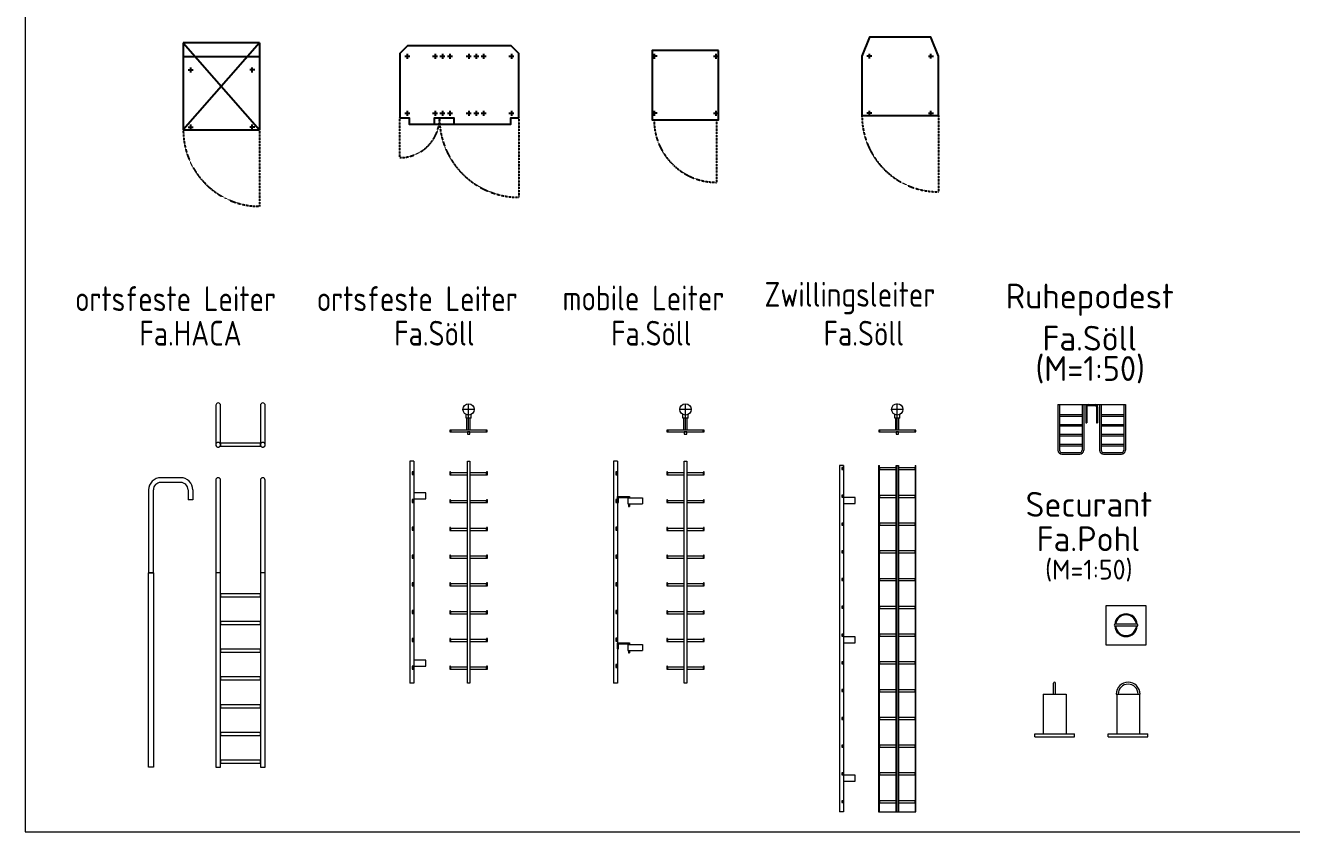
# Model space of a CAD drawing. Header units: millimetres. Extents: x -139278 to 641613, y -260926 to 217780.
# Drawn here: x 41334 to 54100, y 1027 to 9160 of the extents above; entities that cross this region are included whole.
import ezdxf

# ---------------------------------------------------------------- set-up
doc = ezdxf.new("R2010")
doc.units = ezdxf.units.MM
doc.linetypes.add('GESTRICHELT', pattern=[0.75, 0.5, -0.25])
doc.layers.add('00_Legende', color=7, linetype='Continuous', lineweight=18)
doc.styles.add('ISOCP', font='ISOCP', dxfattribs={"width": 0.9})

msp = doc.modelspace()

# ---------------------------------------------------------------- linework, layer by layer
for p, q in [((42926.406, 8984.182), (43696.406, 8104.182)), ((43696.406, 8984.182), (42926.406, 8104.182)), ((43696.406, 8984.182), (42926.406, 8984.182)), ((42926.406, 8984.182), (42926.406, 8104.182)), ((43696.406, 8984.182), (43696.406, 8104.182)), ((42926.406, 8844.182), (43696.406, 8844.182)), ((45159.443, 8848.17), (45209.443, 8848.17)), ((45184.443, 8873.17), (45184.443, 8823.17)), ((45439.443, 8848.17), (45489.443, 8848.17)), ((45464.443, 8873.17), (45464.443, 8823.17)), ((45514.443, 8848.17), (45564.443, 8848.17)), ((45539.443, 8873.17), (45539.443, 8823.17)), ((45589.443, 8848.17), (45639.443, 8848.17)), ((45614.443, 8873.17), (45614.443, 8823.17)), ((45779.443, 8848.17), (45829.443, 8848.17)), ((45804.443, 8873.17), (45804.443, 8823.17)), ((45854.443, 8848.17), (45904.443, 8848.17)), ((45879.443, 8873.17), (45879.443, 8823.17)), ((45929.443, 8848.17), (45979.443, 8848.17)), ((45954.443, 8873.17), (45954.443, 8823.17)), ((46209.443, 8848.17), (46259.443, 8848.17)), ((46234.443, 8873.17), (46234.443, 8823.17)), ((47702.223, 8848.17), (47652.223, 8848.17)), ((47677.223, 8823.17), (47677.223, 8873.17)), ((48272.223, 8848.17), (48322.223, 8848.17)), ((48297.223, 8823.17), (48297.223, 8873.17)), ((49868.5, 8848.17), (49818.5, 8848.17)), ((49843.5, 8825.17), (49843.5, 8873.17)), ((50438.5, 8848.17), (50488.5, 8848.17)), ((50463.5, 8825.17), (50463.5, 8873.17)), ((42976.406, 8709.182), (43026.406, 8709.182)), ((43001.406, 8684.182), (43001.406, 8734.182)), ((43646.406, 8709.182), (43596.406, 8709.182)), ((43621.406, 8684.182), (43621.406, 8734.182)), ((45159.443, 8273.17), (45209.443, 8273.17)), ((45184.443, 8298.17), (45184.443, 8248.17)), ((45439.443, 8273.17), (45489.443, 8273.17)), ((45464.443, 8298.17), (45464.443, 8248.17)), ((45514.443, 8273.17), (45564.443, 8273.17)), ((45539.443, 8298.17), (45539.443, 8248.17)), ((45589.443, 8273.17), (45639.443, 8273.17)), ((45614.443, 8298.17), (45614.443, 8248.17)), ((45779.443, 8273.17), (45829.443, 8273.17)), ((45804.443, 8298.17), (45804.443, 8248.17)), ((45854.443, 8273.17), (45904.443, 8273.17)), ((45879.443, 8298.17), (45879.443, 8248.17)), ((45929.443, 8273.17), (45979.443, 8273.17)), ((45954.443, 8298.17), (45954.443, 8248.17)), ((46209.443, 8273.17), (46259.443, 8273.17)), ((46234.443, 8298.17), (46234.443, 8248.17)), ((47702.223, 8273.17), (47652.223, 8273.17)), ((47677.223, 8248.17), (47677.223, 8298.17)), ((48272.223, 8273.17), (48322.223, 8273.17)), ((48297.223, 8248.17), (48297.223, 8298.17)), ((49868.5, 8273.17), (49818.5, 8273.17)), ((49843.5, 8250.17), (49843.5, 8298.17)), ((50438.5, 8273.17), (50488.5, 8273.17)), ((50463.5, 8250.17), (50463.5, 8298.17)), ((42926.406, 8104.182), (43696.406, 8104.182)), ((42976.406, 8134.182), (43026.406, 8134.182)), ((43001.406, 8109.182), (43001.406, 8159.182)), ((43646.406, 8134.182), (43596.406, 8134.182)), ((43621.406, 8109.182), (43621.406, 8159.182))]:
    msp.add_line(p, q)
at = {"linetype": 'GESTRICHELT', "ltscale": 5}
for p, q in [((45109.443, 7825.17), (45109.443, 8225.17)), ((46309.443, 8225.17), (46309.443, 7425.17)), ((48302.223, 8206.17), (48302.223, 7576.17)), ((50538.5, 8250.17), (50538.5, 7480.17)), ((43696.406, 8104.182), (43696.406, 7334.182))]:
    msp.add_line(p, q, dxfattribs=at)
at = {"flags": 128}
for points in [[(46309.443, 8225.17), (46309.443, 8875.17), (46231.443, 8953.17), (45187.443, 8953.17), (45109.443, 8875.17), (45109.443, 8225.17), (45203.443, 8225.17), (45203.443, 8163.17), (46227.443, 8163.17), (46227.443, 8225.17)], [(49768.5, 8250.17), (50538.5, 8250.17), (50538.5, 8848.17), (50463.5, 9040.17), (49843.5, 9040.17), (49768.5, 8848.17)], [(48322.223, 8906.17), (47652.223, 8906.17), (47652.223, 8206.17), (48322.223, 8206.17)]]:
    msp.add_lwpolyline(points, close=True, dxfattribs=at)
msp.add_lwpolyline([(45457.443, 8163.17), (45457.443, 8225.17), (45652.443, 8225.17), (45652.443, 8163.17)])
at = {"linetype": 'GESTRICHELT', "ltscale": 5}
for centre, radius, start, end in [((45109.443, 8225.17), 400, 270, 0), ((46309.443, 8225.17), 800, 180, 270), ((48302.223, 8206.17), 630, 180, 270), ((50538.5, 8250.17), 770, 180, 270), ((43696.406, 8104.182), 770, 180, 270)]:
    msp.add_arc(centre, radius, start, end, dxfattribs=at)
at = {"layer": '00_Legende'}
for p, q in [((41333.979, 28727.316), (41333.979, 1027.316)), ((41333.979, 1027.316), (60833.979, 1027.316))]:
    msp.add_line(p, q, dxfattribs=at)
at = {"layer": '00_Legende', "color": 1}
for p, q in [((43254.344, 5327.265), (43254.344, 4929.665)), ((43278.644, 5350.965), (43278.044, 5350.965)), ((43302.344, 4929.665), (43302.344, 5327.265)), ((43704.344, 5327.265), (43704.344, 4929.665)), ((43728.644, 5350.965), (43728.044, 5350.965)), ((43752.344, 4929.665), (43752.344, 5327.265)), ((45859.745, 5286.772), (45745.445, 5286.772)), ((45776.645, 5196.672), (45776.645, 5235.872)), ((45802.645, 5076.672), (45802.645, 5343.972)), ((45828.645, 5196.672), (45828.645, 5235.872)), ((48046.735, 5286.772), (47932.435, 5286.772)), ((47963.635, 5196.672), (47963.635, 5235.872)), ((47989.635, 5076.672), (47989.635, 5343.972)), ((48015.635, 5196.672), (48015.635, 5235.872)), ((50181.673, 5286.816), (50067.373, 5286.816)), ((50098.573, 5196.716), (50098.573, 5235.916)), ((50124.573, 5076.716), (50124.573, 5344.016)), ((50150.573, 5196.716), (50150.573, 5235.916)), ((51744.255, 5335.256), (52424.255, 5335.256)), ((51744.255, 5335.256), (51744.255, 4875.096)), ((51760.255, 5335.256), (51760.255, 4875.096)), ((51760.255, 5235.096), (51988.255, 5235.096)), ((51988.255, 5335.256), (51988.255, 4875.096)), ((52004.255, 5335.256), (52004.255, 4875.096)), ((52024.255, 5311.256), (52024.255, 5150.296)), ((52034.175, 5311.256), (52034.175, 5150.296)), ((52048.255, 5325.176), (52120.255, 5325.176)), ((52134.175, 5311.256), (52134.175, 5150.296)), ((52144.255, 5311.256), (52144.255, 5150.296)), ((52164.255, 5335.256), (52164.255, 4875.096)), ((52180.255, 5335.256), (52180.255, 4875.096)), ((52180.255, 5235.096), (52408.255, 5235.096)), ((52408.255, 5335.256), (52408.255, 4875.096)), ((52424.255, 5335.256), (52424.255, 4875.096)), ((45828.645, 5196.672), (45776.645, 5196.672)), ((45786.645, 5076.672), (45786.645, 5196.672)), ((45818.645, 5076.672), (45818.645, 5196.672)), ((48015.635, 5196.672), (47963.635, 5196.672)), ((47973.635, 5076.672), (47973.635, 5196.672)), ((48005.635, 5076.672), (48005.635, 5196.672)), ((50150.573, 5196.716), (50098.573, 5196.716)), ((50108.573, 5076.716), (50108.573, 5196.716)), ((50140.573, 5076.716), (50140.573, 5196.716)), ((51760.255, 5219.096), (51988.255, 5219.096)), ((51760.255, 5135.256), (51988.255, 5135.256)), ((51760.255, 5119.256), (51988.255, 5119.256)), ((52024.255, 5150.296), (52034.175, 5150.296)), ((52134.175, 5150.296), (52144.255, 5150.296)), ((52180.255, 5219.096), (52408.255, 5219.096)), ((52180.255, 5135.256), (52408.255, 5135.256)), ((52180.255, 5119.256), (52408.255, 5119.256)), ((51760.255, 5035.096), (51988.255, 5035.096)), ((51760.255, 5019.096), (51988.255, 5019.096)), ((52180.255, 5035.096), (52408.255, 5035.096)), ((52180.255, 5019.096), (52408.255, 5019.096)), ((43278.044, 4905.965), (43278.644, 4905.965)), ((43704.044, 4944.665), (43302.044, 4944.665)), ((43302.044, 4944.665), (43302.044, 4914.665)), ((43302.044, 4914.665), (43704.044, 4914.665)), ((43704.044, 4929.665), (43704.044, 4944.665)), ((43704.044, 4914.665), (43704.044, 4929.665)), ((43728.044, 4905.965), (43728.644, 4905.965)), ((51760.255, 4935.256), (51988.255, 4935.256)), ((51760.255, 4919.256), (51988.255, 4919.256)), ((52180.255, 4935.256), (52408.255, 4935.256)), ((52180.255, 4919.256), (52408.255, 4919.256)), ((45210.124, 4765.705), (45210.124, 2525.705)), ((45250.124, 4765.705), (45210.124, 4765.705)), ((45250.124, 4765.705), (45250.124, 2525.705)), ((45790.545, 2525.705), (45790.545, 4765.705)), ((45790.545, 4765.705), (45814.745, 4765.705)), ((45814.745, 4765.705), (45814.745, 2525.705)), ((47263.214, 4765.705), (47263.214, 2525.705)), ((47303.214, 4765.705), (47263.214, 4765.705)), ((47303.214, 4765.705), (47303.214, 4464.905)), ((47977.535, 2525.705), (47977.535, 4765.705)), ((47977.535, 4765.705), (48001.735, 4765.705)), ((48001.735, 4765.705), (48001.735, 2525.705)), ((51784.255, 4851.096), (51964.255, 4851.096)), ((51784.255, 4835.096), (51964.255, 4835.096)), ((52204.255, 4851.096), (52384.255, 4851.096)), ((52204.255, 4835.096), (52384.255, 4835.096)), ((42899.082, 4597.512), (42700.082, 4597.512)), ((43278.344, 4597.512), (43277.744, 4597.512)), ((43728.344, 4597.512), (43727.744, 4597.512)), ((45621.145, 4625.705), (45790.545, 4625.705)), ((47808.135, 4625.705), (47977.535, 4625.705)), ((49540.707, 4720.096), (49540.707, 1226.096)), ((49580.707, 4720.096), (49540.707, 4720.096)), ((49580.707, 4700.096), (49564.707, 4700.096)), ((49564.707, 4700.096), (49564.707, 4680.096)), ((49564.707, 4680.096), (49580.707, 4680.096)), ((49580.707, 4720.096), (49580.707, 1226.096)), ((49580.707, 4680.096), (49580.707, 4700.096)), ((49936.573, 4720.096), (49936.573, 1226.096)), ((49936.573, 4720.096), (49944.573, 4720.096)), ((49944.573, 1226.096), (49944.573, 4720.096)), ((50112.573, 4698.496), (49944.573, 4698.496)), ((49944.573, 4698.496), (49944.573, 4678.496)), ((49944.573, 4678.496), (50112.573, 4678.496)), ((50112.573, 1226.096), (50112.573, 4720.096)), ((50112.573, 4720.096), (50136.573, 4720.096)), ((50124.573, 1226.096), (50124.573, 4720.096)), ((50136.573, 4720.096), (50136.573, 1226.096)), ((50304.573, 4698.496), (50136.573, 4698.496)), ((50136.573, 4678.496), (50304.573, 4678.496)), ((50304.573, 4720.096), (50304.573, 1226.096)), ((50304.573, 4720.096), (50312.573, 4720.096)), ((50304.573, 4678.496), (50304.573, 4698.496)), ((50312.573, 1226.096), (50312.573, 4720.096)), ((42577.082, 4474.512), (42577.082, 3637.512)), ((42625.082, 3637.512), (42625.082, 4474.512)), ((42899.082, 4549.512), (42700.082, 4549.512)), ((42974.082, 4474.512), (42974.082, 4372.512)), ((43022.082, 4474.512), (43022.082, 4372.512)), ((43254.044, 4573.812), (43254.044, 3637.512)), ((43302.044, 3637.512), (43302.044, 4573.812)), ((43704.044, 4573.812), (43704.044, 3637.512)), ((43752.044, 3637.512), (43752.044, 4573.812)), ((43022.082, 4372.512), (42974.082, 4372.512)), ((45621.145, 4345.705), (45790.545, 4345.705)), ((47303.214, 4464.905), (47303.214, 4273.105)), ((47303.214, 4348.605), (47303.214, 4408.905)), ((47303.214, 4408.905), (47423.214, 4408.905)), ((47303.214, 4348.605), (47313.214, 4348.605)), ((47313.214, 4398.905), (47413.214, 4398.905)), ((47313.214, 4348.605), (47313.214, 4398.905)), ((47408.214, 4393.805), (47557.114, 4393.805)), ((47408.214, 4393.805), (47408.214, 4333.605)), ((47413.214, 4398.905), (47413.214, 4393.805)), ((47423.214, 4408.905), (47423.214, 4393.805)), ((47557.114, 4393.805), (47557.114, 4333.605)), ((47808.135, 4345.705), (47977.535, 4345.705)), ((49580.707, 4420.096), (49564.707, 4420.096)), ((49564.707, 4420.096), (49564.707, 4400.096)), ((49564.707, 4400.096), (49580.707, 4400.096)), ((49580.707, 4400.096), (49580.707, 4420.096)), ((49700.707, 4396.796), (49580.707, 4396.796)), ((49580.707, 4396.796), (49580.707, 4336.696)), ((49700.707, 4336.696), (49700.707, 4396.796)), ((50112.573, 4418.696), (49944.573, 4418.696)), ((49944.573, 4418.696), (49944.573, 4398.796)), ((49944.573, 4398.796), (50112.573, 4398.796)), ((50304.573, 4418.696), (50136.573, 4418.696)), ((50136.573, 4398.796), (50304.573, 4398.796)), ((50304.573, 4398.796), (50304.573, 4418.696)), ((47303.214, 4273.105), (47303.214, 2525.705)), ((47408.214, 4333.605), (47557.114, 4333.605)), ((47413.214, 4333.605), (47413.214, 4308.405)), ((47413.214, 4308.405), (47423.214, 4308.405)), ((47423.214, 4333.605), (47423.214, 4308.405)), ((49580.707, 4336.696), (49700.707, 4336.696)), ((49580.707, 4140.096), (49564.707, 4140.096)), ((49564.707, 4140.096), (49564.707, 4120.096)), ((49564.707, 4120.096), (49580.707, 4120.096)), ((49580.707, 4120.096), (49580.707, 4140.096)), ((50112.573, 4138.896), (49944.573, 4138.896)), ((49944.573, 4138.896), (49944.573, 4118.796)), ((49944.573, 4118.796), (50112.573, 4118.796)), ((50304.573, 4138.896), (50136.573, 4138.896)), ((50136.573, 4118.796), (50304.573, 4118.796)), ((50304.573, 4118.796), (50304.573, 4138.896)), ((45621.145, 4065.705), (45790.545, 4065.705)), ((47808.135, 4065.705), (47977.535, 4065.705)), ((49580.707, 3860.096), (49564.707, 3860.096)), ((49564.707, 3860.096), (49564.707, 3840.096)), ((49564.707, 3840.096), (49580.707, 3840.096)), ((49580.707, 3840.096), (49580.707, 3860.096)), ((50112.573, 3858.796), (49944.573, 3858.796)), ((49944.573, 3858.796), (49944.573, 3838.796)), ((49944.573, 3838.796), (50112.573, 3838.796)), ((50304.573, 3858.796), (50136.573, 3858.796)), ((50136.573, 3838.796), (50304.573, 3838.796)), ((50304.573, 3838.796), (50304.573, 3858.796)), ((45621.145, 3785.705), (45790.545, 3785.705)), ((47808.135, 3785.705), (47977.535, 3785.705)), ((42577.082, 1677.512), (42577.082, 3637.512)), ((42625.082, 3637.512), (42577.082, 3637.512)), ((42577.082, 3637.512), (42625.082, 3637.512)), ((42625.082, 3637.512), (42625.082, 1677.512)), ((43254.044, 3637.512), (43254.044, 1677.512)), ((43302.044, 3637.512), (43254.044, 3637.512)), ((43302.044, 3637.512), (43254.044, 3637.512)), ((43302.044, 1677.512), (43302.044, 3637.512)), ((43704.044, 3637.512), (43704.044, 1677.512)), ((43752.044, 3637.512), (43704.044, 3637.512)), ((43752.044, 3637.512), (43704.044, 3637.512)), ((43752.044, 1677.512), (43752.044, 3637.512)), ((49580.707, 3580.096), (49564.707, 3580.096)), ((49564.707, 3580.096), (49564.707, 3560.096)), ((49580.707, 3560.096), (49580.707, 3580.096)), ((50112.573, 3578.996), (49944.573, 3578.996)), ((49944.573, 3578.996), (49944.573, 3558.996)), ((50304.573, 3578.996), (50136.573, 3578.996)), ((50304.573, 3558.996), (50304.573, 3578.996)), ((45621.145, 3505.705), (45790.545, 3505.705)), ((47808.135, 3505.705), (47977.535, 3505.705)), ((49564.707, 3560.096), (49580.707, 3560.096)), ((49944.573, 3558.996), (50112.573, 3558.996)), ((50136.573, 3558.996), (50304.573, 3558.996)), ((43704.044, 3427.512), (43302.044, 3427.512)), ((43302.044, 3427.512), (43302.044, 3397.512)), ((43302.044, 3397.512), (43704.044, 3397.512)), ((43704.044, 3397.512), (43704.044, 3427.512)), ((45621.145, 3225.705), (45790.545, 3225.705)), ((47808.135, 3225.705), (47977.535, 3225.705)), ((49580.707, 3300.096), (49564.707, 3300.096)), ((49564.707, 3300.096), (49564.707, 3280.096)), ((49564.707, 3280.096), (49580.707, 3280.096)), ((49580.707, 3280.096), (49580.707, 3300.096)), ((50112.573, 3299.096), (49944.573, 3299.096)), ((49944.573, 3299.096), (49944.573, 3279.096)), ((49944.573, 3279.096), (50112.573, 3279.096)), ((50304.573, 3299.096), (50136.573, 3299.096)), ((50136.573, 3279.096), (50304.573, 3279.096)), ((50304.573, 3279.096), (50304.573, 3299.096)), ((43704.044, 3147.512), (43302.044, 3147.512)), ((43302.044, 3147.512), (43302.044, 3117.512)), ((43302.044, 3117.512), (43704.044, 3117.512)), ((43704.044, 3117.512), (43704.044, 3147.512)), ((52540.989, 3119.484), (52320.389, 3119.484)), ((52540.989, 3099.484), (52320.389, 3099.484)), ((45621.145, 2945.705), (45790.545, 2945.705)), ((47808.135, 2945.705), (47977.535, 2945.705)), ((49580.707, 3020.096), (49564.707, 3020.096)), ((49564.707, 3020.096), (49564.707, 3000.096)), ((49564.707, 3000.096), (49580.707, 3000.096)), ((49580.707, 3000.096), (49580.707, 3020.096)), ((49700.707, 2990.996), (49580.707, 2990.996)), ((49580.707, 2990.996), (49580.707, 2930.896)), ((49700.707, 2930.896), (49700.707, 2990.996)), ((50112.573, 3019.096), (49944.573, 3019.096)), ((49944.573, 3019.096), (49944.573, 2999.196)), ((49944.573, 2999.196), (50112.573, 2999.196)), ((50304.573, 3019.096), (50136.573, 3019.096)), ((50136.573, 2999.196), (50304.573, 2999.196)), ((50304.573, 2999.196), (50304.573, 3019.096)), ((43704.044, 2867.512), (43302.044, 2867.512)), ((43302.044, 2867.512), (43302.044, 2837.512)), ((43302.044, 2837.512), (43704.044, 2837.512)), ((43704.044, 2837.512), (43704.044, 2867.512)), ((47303.214, 2871.305), (47303.214, 2931.605)), ((47303.214, 2931.605), (47423.214, 2931.605)), ((47303.214, 2871.305), (47313.214, 2871.305)), ((47313.214, 2871.305), (47313.214, 2921.505)), ((47313.214, 2921.505), (47336.914, 2921.505)), ((47336.914, 2921.505), (47413.214, 2921.505)), ((47408.214, 2916.505), (47408.214, 2856.205)), ((47408.214, 2916.505), (47557.114, 2916.505)), ((47408.214, 2856.205), (47557.114, 2856.205)), ((47413.214, 2921.505), (47413.214, 2916.505)), ((47413.214, 2856.205), (47413.214, 2831.105)), ((47413.214, 2831.105), (47423.214, 2831.105)), ((47423.214, 2931.605), (47423.214, 2916.505)), ((47423.214, 2856.205), (47423.214, 2831.105)), ((47557.114, 2916.505), (47557.114, 2856.205)), ((49580.707, 2930.896), (49700.707, 2930.896)), ((49580.707, 2740.096), (49564.707, 2740.096)), ((49564.707, 2740.096), (49564.707, 2720.096)), ((49564.707, 2720.096), (49580.707, 2720.096)), ((49580.707, 2720.096), (49580.707, 2740.096)), ((50112.573, 2739.196), (49944.573, 2739.196)), ((49944.573, 2739.196), (49944.573, 2719.096)), ((49944.573, 2719.096), (50112.573, 2719.096)), ((50304.573, 2739.196), (50136.573, 2739.196)), ((50136.573, 2719.096), (50304.573, 2719.096)), ((50304.573, 2719.096), (50304.573, 2739.196)), ((43704.044, 2587.512), (43302.044, 2587.512)), ((43302.044, 2587.512), (43302.044, 2557.512)), ((43302.044, 2557.512), (43704.044, 2557.512)), ((43704.044, 2557.512), (43704.044, 2587.512)), ((45621.145, 2665.705), (45790.545, 2665.705)), ((47808.135, 2665.705), (47977.535, 2665.705)), ((45250.124, 2525.705), (45210.124, 2525.705)), ((45814.745, 2525.705), (45790.545, 2525.705)), ((47303.214, 2525.705), (47263.214, 2525.705)), ((48001.735, 2525.705), (47977.535, 2525.705)), ((49580.707, 2460.096), (49564.707, 2460.096)), ((49564.707, 2460.096), (49564.707, 2440.096)), ((49564.707, 2440.096), (49580.707, 2440.096)), ((49580.707, 2440.096), (49580.707, 2460.096)), ((50112.573, 2459.196), (49944.573, 2459.196)), ((49944.573, 2459.196), (49944.573, 2439.196)), ((49944.573, 2439.196), (50112.573, 2439.196)), ((50304.573, 2459.196), (50136.573, 2459.196)), ((50136.573, 2439.196), (50304.573, 2439.196)), ((50304.573, 2439.196), (50304.573, 2459.196)), ((51700.764, 2415.157), (51700.764, 2525.157)), ((51720.764, 2415.157), (51720.764, 2525.157)), ((43704.044, 2307.512), (43302.044, 2307.512)), ((43302.044, 2307.512), (43302.044, 2277.512)), ((43704.044, 2277.512), (43704.044, 2307.512)), ((51595.664, 2415.157), (51595.664, 2015.157)), ((51595.664, 2415.157), (51825.824, 2415.157)), ((51825.824, 2415.157), (51825.888, 2015.157)), ((52331.612, 2415.157), (52571.812, 2415.157)), ((52336.612, 2415.157), (52336.612, 2015.157)), ((52566.772, 2415.157), (52566.836, 2015.157)), ((43302.044, 2277.512), (43704.044, 2277.512)), ((49580.707, 2180.096), (49564.707, 2180.096)), ((49564.707, 2180.096), (49564.707, 2160.096)), ((49580.707, 2160.096), (49580.707, 2180.096)), ((50112.573, 2179.396), (49944.573, 2179.396)), ((49944.573, 2179.396), (49944.573, 2159.396)), ((50304.573, 2179.396), (50136.573, 2179.396)), ((50304.573, 2159.396), (50304.573, 2179.396)), ((49564.707, 2160.096), (49580.707, 2160.096)), ((49944.573, 2159.396), (50112.573, 2159.396)), ((50136.573, 2159.396), (50304.573, 2159.396)), ((43704.044, 2027.512), (43302.044, 2027.512)), ((43302.044, 2027.512), (43302.044, 1997.512)), ((43302.044, 1997.512), (43704.044, 1997.512)), ((43704.044, 1997.512), (43704.044, 2027.512)), ((51510.664, 2015.157), (51910.664, 2015.157)), ((51510.664, 1985.157), (51510.664, 2015.157)), ((51510.664, 1985.157), (51910.664, 1985.157)), ((51910.664, 1985.157), (51910.664, 2015.157)), ((52251.612, 2015.157), (52651.612, 2015.157)), ((52251.612, 1985.157), (52251.612, 2015.157)), ((52251.612, 1985.157), (52651.612, 1985.157)), ((52651.612, 1985.157), (52651.612, 2015.157)), ((49580.707, 1900.096), (49564.707, 1900.096)), ((49564.707, 1900.096), (49564.707, 1880.096)), ((49564.707, 1880.096), (49580.707, 1880.096)), ((49580.707, 1880.096), (49580.707, 1900.096)), ((50112.573, 1899.596), (49944.573, 1899.596)), ((49944.573, 1899.596), (49944.573, 1879.496)), ((49944.573, 1879.496), (50112.573, 1879.496)), ((50304.573, 1899.596), (50136.573, 1899.596)), ((50136.573, 1879.496), (50304.573, 1879.496)), ((50304.573, 1879.496), (50304.573, 1899.596)), ((42625.082, 1677.512), (42577.082, 1677.512)), ((43254.044, 1677.512), (43302.044, 1677.512)), ((43704.044, 1747.512), (43302.044, 1747.512)), ((43302.044, 1747.512), (43302.044, 1717.512)), ((43302.044, 1717.512), (43704.044, 1717.512)), ((43704.044, 1717.512), (43704.044, 1747.512)), ((43704.044, 1677.512), (43752.044, 1677.512)), ((49580.707, 1620.096), (49564.707, 1620.096)), ((49564.707, 1620.096), (49564.707, 1600.096)), ((49564.707, 1600.096), (49580.707, 1600.096)), ((49580.707, 1600.096), (49580.707, 1620.096)), ((49700.707, 1596.096), (49580.707, 1596.096)), ((49580.707, 1596.096), (49580.707, 1536.096)), ((49580.707, 1536.096), (49700.707, 1536.096)), ((49700.707, 1536.096), (49700.707, 1596.096)), ((50112.573, 1619.496), (49944.573, 1619.496)), ((49944.573, 1619.496), (49944.573, 1599.596)), ((49944.573, 1599.596), (50112.573, 1599.596)), ((50304.573, 1619.496), (50136.573, 1619.496)), ((50136.573, 1599.596), (50304.573, 1599.596)), ((50304.573, 1599.596), (50304.573, 1619.496)), ((49580.707, 1340.096), (49564.707, 1340.096)), ((49564.707, 1340.096), (49564.707, 1320.096)), ((49564.707, 1320.096), (49580.707, 1320.096)), ((49580.707, 1320.096), (49580.707, 1340.096)), ((50112.573, 1339.596), (49944.573, 1339.596)), ((49944.573, 1339.596), (49944.573, 1319.596)), ((49944.573, 1319.596), (50112.573, 1319.596)), ((50304.573, 1339.596), (50136.573, 1339.596)), ((50136.573, 1319.596), (50304.573, 1319.596)), ((50304.573, 1319.596), (50304.573, 1339.596)), ((49580.707, 1226.096), (49540.707, 1226.096)), ((49936.573, 1226.096), (50312.573, 1226.096))]:
    msp.add_line(p, q, dxfattribs=at)
at = {"layer": '00_Legende', "color": 1, "flags": 128}
for points in [[(45623.145, 5076.672), (45615.145, 5076.672), (45615.145, 5060.672), (45623.145, 5060.672)], [(45623.145, 5060.672), (45982.145, 5060.672), (45982.145, 5076.672), (45623.145, 5076.672)], [(45790.645, 5036.672), (45814.645, 5036.672), (45814.645, 5060.672), (45790.645, 5060.672)], [(45990.145, 5076.672), (45982.145, 5076.672), (45982.145, 5060.672), (45990.145, 5060.672)], [(47810.135, 5076.672), (47802.135, 5076.672), (47802.135, 5060.672), (47810.135, 5060.672)], [(47810.135, 5060.672), (48169.135, 5060.672), (48169.135, 5076.672), (47810.135, 5076.672)], [(47977.635, 5036.672), (48001.635, 5036.672), (48001.635, 5060.672), (47977.635, 5060.672)], [(48177.135, 5076.672), (48169.135, 5076.672), (48169.135, 5060.672), (48177.135, 5060.672)], [(49945.073, 5076.716), (49937.073, 5076.716), (49937.073, 5060.716), (49945.073, 5060.716)], [(49945.073, 5060.716), (50304.073, 5060.716), (50304.073, 5076.716), (49945.073, 5076.716)], [(50112.573, 5036.716), (50136.573, 5036.716), (50136.573, 5060.716), (50112.573, 5060.716)], [(50312.073, 5076.716), (50304.073, 5076.716), (50304.073, 5060.716), (50312.073, 5060.716)], [(45234.124, 4628.005), (45250.124, 4628.005), (45250.124, 4658.005), (45234.124, 4658.005)], [(45613.045, 4625.705), (45621.145, 4625.705), (45621.145, 4655.705), (45613.045, 4655.705)], [(45984.145, 4625.705), (45992.145, 4625.705), (45992.145, 4655.705), (45984.145, 4655.705)], [(47287.214, 4627.305), (47303.214, 4627.305), (47303.214, 4657.505), (47287.214, 4657.505)], [(47800.035, 4625.705), (47808.135, 4625.705), (47808.135, 4655.705), (47800.035, 4655.705)], [(48171.135, 4625.705), (48179.135, 4625.705), (48179.135, 4655.705), (48171.135, 4655.705)], [(45234.124, 4347.705), (45250.124, 4347.705), (45250.124, 4377.805), (45234.124, 4377.805)], [(45370.124, 4444.705), (45250.124, 4444.705), (45250.124, 4384.705), (45370.124, 4384.705)], [(45613.045, 4345.705), (45621.145, 4345.705), (45621.145, 4375.705), (45613.045, 4375.705)], [(45984.145, 4345.705), (45992.145, 4345.705), (45992.145, 4375.705), (45984.145, 4375.705)], [(47287.214, 4347.305), (47303.214, 4347.305), (47303.214, 4377.505), (47287.214, 4377.505)], [(47800.035, 4345.705), (47808.135, 4345.705), (47808.135, 4375.705), (47800.035, 4375.705)], [(48171.135, 4345.705), (48179.135, 4345.705), (48179.135, 4375.705), (48171.135, 4375.705)], [(45234.124, 4067.305), (45250.124, 4067.305), (45250.124, 4097.405), (45234.124, 4097.405)], [(45613.045, 4065.705), (45621.145, 4065.705), (45621.145, 4095.705), (45613.045, 4095.705)], [(45984.145, 4065.705), (45992.145, 4065.705), (45992.145, 4095.705), (45984.145, 4095.705)], [(47287.214, 4067.305), (47303.214, 4067.305), (47303.214, 4097.505), (47287.214, 4097.505)], [(47800.035, 4065.705), (47808.135, 4065.705), (47808.135, 4095.705), (47800.035, 4095.705)], [(48171.135, 4065.705), (48179.135, 4065.705), (48179.135, 4095.705), (48171.135, 4095.705)], [(45234.124, 3787.105), (45250.124, 3787.105), (45250.124, 3817.005), (45234.124, 3817.005)], [(45613.045, 3785.705), (45621.145, 3785.705), (45621.145, 3815.705), (45613.045, 3815.705)], [(45984.145, 3785.705), (45992.145, 3785.705), (45992.145, 3815.705), (45984.145, 3815.705)], [(47287.214, 3787.305), (47303.214, 3787.305), (47303.214, 3817.505), (47287.214, 3817.505)], [(47800.035, 3785.705), (47808.135, 3785.705), (47808.135, 3815.705), (47800.035, 3815.705)], [(48171.135, 3785.705), (48179.135, 3785.705), (48179.135, 3815.705), (48171.135, 3815.705)], [(45234.124, 3506.605), (45250.124, 3506.605), (45250.124, 3536.805), (45234.124, 3536.805)], [(45613.045, 3505.705), (45621.145, 3505.705), (45621.145, 3535.705), (45613.045, 3535.705)], [(45984.145, 3505.705), (45992.145, 3505.705), (45992.145, 3535.705), (45984.145, 3535.705)], [(47287.214, 3507.305), (47303.214, 3507.305), (47303.214, 3537.505), (47287.214, 3537.505)], [(47800.035, 3505.705), (47808.135, 3505.705), (47808.135, 3535.705), (47800.035, 3535.705)], [(48171.135, 3505.705), (48179.135, 3505.705), (48179.135, 3535.705), (48171.135, 3535.705)], [(45234.124, 3226.405), (45250.124, 3226.405), (45250.124, 3256.405), (45234.124, 3256.405)], [(45613.045, 3225.705), (45621.145, 3225.705), (45621.145, 3255.705), (45613.045, 3255.705)], [(45984.145, 3225.705), (45992.145, 3225.705), (45992.145, 3255.705), (45984.145, 3255.705)], [(47287.214, 3227.305), (47303.214, 3227.305), (47303.214, 3257.505), (47287.214, 3257.505)], [(47800.035, 3225.705), (47808.135, 3225.705), (47808.135, 3255.705), (47800.035, 3255.705)], [(48171.135, 3225.705), (48179.135, 3225.705), (48179.135, 3255.705), (48171.135, 3255.705)], [(52230.589, 3309.484), (52630.589, 3309.484), (52630.589, 2909.484), (52230.589, 2909.484)], [(45234.124, 2946.005), (45250.124, 2946.005), (45250.124, 2976.205), (45234.124, 2976.205)], [(45613.045, 2945.705), (45621.145, 2945.705), (45621.145, 2975.705), (45613.045, 2975.705)], [(45984.145, 2945.705), (45992.145, 2945.705), (45992.145, 2975.705), (45984.145, 2975.705)], [(47287.214, 2947.305), (47303.214, 2947.305), (47303.214, 2977.505), (47287.214, 2977.505)], [(47800.035, 2945.705), (47808.135, 2945.705), (47808.135, 2975.705), (47800.035, 2975.705)], [(48171.135, 2945.705), (48179.135, 2945.705), (48179.135, 2975.705), (48171.135, 2975.705)], [(45234.124, 2665.705), (45250.124, 2665.705), (45250.124, 2695.705), (45234.124, 2695.705)], [(45370.124, 2755.805), (45250.124, 2755.805), (45250.124, 2695.705), (45370.124, 2695.705)], [(45613.045, 2665.705), (45621.145, 2665.705), (45621.145, 2695.705), (45613.045, 2695.705)], [(45984.145, 2665.705), (45992.145, 2665.705), (45992.145, 2695.705), (45984.145, 2695.705)], [(47287.214, 2682.405), (47303.214, 2682.405), (47303.214, 2712.605), (47287.214, 2712.605)], [(47800.035, 2665.705), (47808.135, 2665.705), (47808.135, 2695.705), (47800.035, 2695.705)], [(48171.135, 2665.705), (48179.135, 2665.705), (48179.135, 2695.705), (48171.135, 2695.705)]]:
    msp.add_lwpolyline(points, close=True, dxfattribs=at)
for points in [[(45790.545, 4645.705), (45621.145, 4645.705), (45621.145, 4625.705)], [(45814.745, 4625.705), (45984.145, 4625.705), (45984.145, 4645.705), (45814.745, 4645.705)], [(47977.535, 4645.705), (47808.135, 4645.705), (47808.135, 4625.705)], [(48001.735, 4625.705), (48171.135, 4625.705), (48171.135, 4645.705), (48001.735, 4645.705)], [(45790.545, 4365.705), (45621.145, 4365.705), (45621.145, 4345.705)], [(45814.745, 4345.705), (45984.145, 4345.705), (45984.145, 4365.705), (45814.745, 4365.705)], [(47977.535, 4365.705), (47808.135, 4365.705), (47808.135, 4345.705)], [(48001.735, 4345.705), (48171.135, 4345.705), (48171.135, 4365.705), (48001.735, 4365.705)], [(45790.545, 4085.705), (45621.145, 4085.705), (45621.145, 4065.705)], [(45814.745, 4065.705), (45984.145, 4065.705), (45984.145, 4085.705), (45814.745, 4085.705)], [(47977.535, 4085.705), (47808.135, 4085.705), (47808.135, 4065.705)], [(48001.735, 4065.705), (48171.135, 4065.705), (48171.135, 4085.705), (48001.735, 4085.705)], [(45790.545, 3805.705), (45621.145, 3805.705), (45621.145, 3785.705)], [(45814.745, 3785.705), (45984.145, 3785.705), (45984.145, 3805.705), (45814.745, 3805.705)], [(47977.535, 3805.705), (47808.135, 3805.705), (47808.135, 3785.705)], [(48001.735, 3785.705), (48171.135, 3785.705), (48171.135, 3805.705), (48001.735, 3805.705)], [(45790.545, 3525.705), (45621.145, 3525.705), (45621.145, 3505.705)], [(45814.745, 3505.705), (45984.145, 3505.705), (45984.145, 3525.705), (45814.745, 3525.705)], [(47977.535, 3525.705), (47808.135, 3525.705), (47808.135, 3505.705)], [(48001.735, 3505.705), (48171.135, 3505.705), (48171.135, 3525.705), (48001.735, 3525.705)], [(45790.545, 3245.705), (45621.145, 3245.705), (45621.145, 3225.705)], [(45814.745, 3225.705), (45984.145, 3225.705), (45984.145, 3245.705), (45814.745, 3245.705)], [(47977.535, 3245.705), (47808.135, 3245.705), (47808.135, 3225.705)], [(48001.735, 3225.705), (48171.135, 3225.705), (48171.135, 3245.705), (48001.735, 3245.705)], [(45790.545, 2965.705), (45621.145, 2965.705), (45621.145, 2945.705)], [(45814.745, 2945.705), (45984.145, 2945.705), (45984.145, 2965.705), (45814.745, 2965.705)], [(47977.535, 2965.705), (47808.135, 2965.705), (47808.135, 2945.705)], [(48001.735, 2945.705), (48171.135, 2945.705), (48171.135, 2965.705), (48001.735, 2965.705)], [(45790.545, 2685.705), (45621.145, 2685.705), (45621.145, 2665.705)], [(45814.745, 2665.705), (45984.145, 2665.705), (45984.145, 2685.705), (45814.745, 2685.705)], [(47977.535, 2685.705), (47808.135, 2685.705), (47808.135, 2665.705)], [(48001.735, 2665.705), (48171.135, 2665.705), (48171.135, 2685.705), (48001.735, 2685.705)]]:
    msp.add_lwpolyline(points, dxfattribs=at)
at = {"layer": '00_Legende', "color": 1}
for centre in [(45802.621, 5286.778), (47989.611, 5286.778), (50124.549, 5286.822)]:
    msp.add_circle(centre, 57.15, dxfattribs=at)
for centre, radius, start, end in [((43278.068, 5327.214), 23.7, 90, 180), ((43278.668, 5327.214), 23.7, 0, 90), ((43728.068, 5327.214), 23.7, 90, 180), ((43728.668, 5327.214), 23.7, 0, 90), ((52048.249, 5311.14), 24, 90, 180), ((52048.249, 5311.14), 14, 90, 180), ((52120.249, 5311.14), 24, 0, 90), ((52120.249, 5311.14), 14, 0, 90), ((43278.068, 4929.614), 23.7, 180, 270), ((43278.668, 4929.614), 23.7, 270, 0), ((43728.068, 4929.614), 23.7, 180, 270), ((43728.668, 4929.614), 23.7, 270, 0), ((51784.249, 4875.14), 40, 180, 270), ((51784.249, 4875.14), 24, 180, 270), ((51964.249, 4875.14), 24, 270, 0), ((51964.249, 4875.14), 40, 270, 0), ((52204.249, 4875.14), 40, 180, 270), ((52204.249, 4875.14), 24, 180, 270), ((52384.249, 4875.14), 24, 270, 0), ((52384.249, 4875.14), 40, 270, 0), ((42700.058, 4474.456), 123, 90, 180), ((42899.058, 4474.456), 123, 0, 90), ((43277.768, 4573.756), 23.7, 90, 180), ((43278.368, 4573.756), 23.7, 0, 90), ((43727.768, 4573.756), 23.7, 90, 180), ((43728.368, 4573.756), 23.7, 0, 90), ((42700.058, 4474.456), 75, 90, 180), ((42899.058, 4474.456), 75, 0, 90), ((52430.589, 3109.484), 114.3, 4.6979562, 175.342382), ((52430.589, 3109.484), 105, 5.4650238, 174.5349762), ((52320.389, 3109.484), 10, 90, 270), ((52430.589, 3109.484), 114.3, 184.657618, 355.3020438), ((52430.589, 3109.484), 105, 185.4650238, 354.5349762), ((52540.989, 3109.484), 10, 270, 90), ((51710.764, 2525.157), 10, 0, 180), ((52451.712, 2415.157), 120, 0, 180), ((52451.712, 2415.157), 100, 0, 180)]:
    msp.add_arc(centre, radius, start, end, dxfattribs=at)
for points in [[(43254.044, 4929.665), (43254.044, 4971.265), (43290.044, 4950.465), (43326.044, 4929.665), (43290.044, 4908.865), (43254.044, 4888.065), (43254.044, 4929.665)], [(43704.044, 4929.665), (43704.044, 4971.265), (43740.044, 4950.465), (43776.044, 4929.665), (43740.044, 4908.865), (43704.044, 4888.065), (43704.044, 4929.665)]]:
    msp.add_rational_spline(points, [1, 0.500000000233, 1, 0.500000000233, 1, 0.500000000233, 1], degree=2, knots=[0, 0, 0, 0.333333333, 0.333333333, 0.666666667, 0.666666667, 1, 1, 1], dxfattribs=at)

# ---------------------------------------------------------------- texts
at = {"layer": '00_Legende', "style": 'ISOCP', "width": 0.9}
for s, p in [('ortsfeste Leiter', (41834.857, 6277.823)), ('ortsfeste Leiter', (44271.428, 6277.823)), ('mobile Leiter', (46750.256, 6284.273)), ('Zwillingsleiter', (48786.146, 6321.461)), ('Fa.HACA', (42484.048, 5929.743)), ('Fa.Söll', (45052.973, 5929.743)), ('Fa.Söll', (47239.963, 5929.743)), ('Fa.Söll', (49382.066, 5929.743))]:
    msp.add_text(s, height=250, dxfattribs=at).set_placement(p)
at = {"layer": '00_Legende', "attachment_point": 5, "line_spacing_factor": 0.722892, "style": 'ISOCP'}
for s, insert, char_height in [('\\W1.176471x;Ruhepodest', (52065.505, 6391.504), 250), ('\\W1.176471x;Fa.Söll', (52065.505, 6004.316), 250), ('\\W1.176471x;(M=1:50)', (52069.215, 5686.143), 250), ('\\W1.176471x;Securant', (52056.827, 4328.646), 250), ('\\W1.176471x;Fa.Pohl', (52051.876, 3981.133), 250), ('\\W1.176471x;(M=1:50)', (52055.587, 3660.371), 200)]:
    msp.add_mtext(s, dxfattribs=dict(at, insert=insert, char_height=char_height))

doc.saveas('drawing.dxf')
